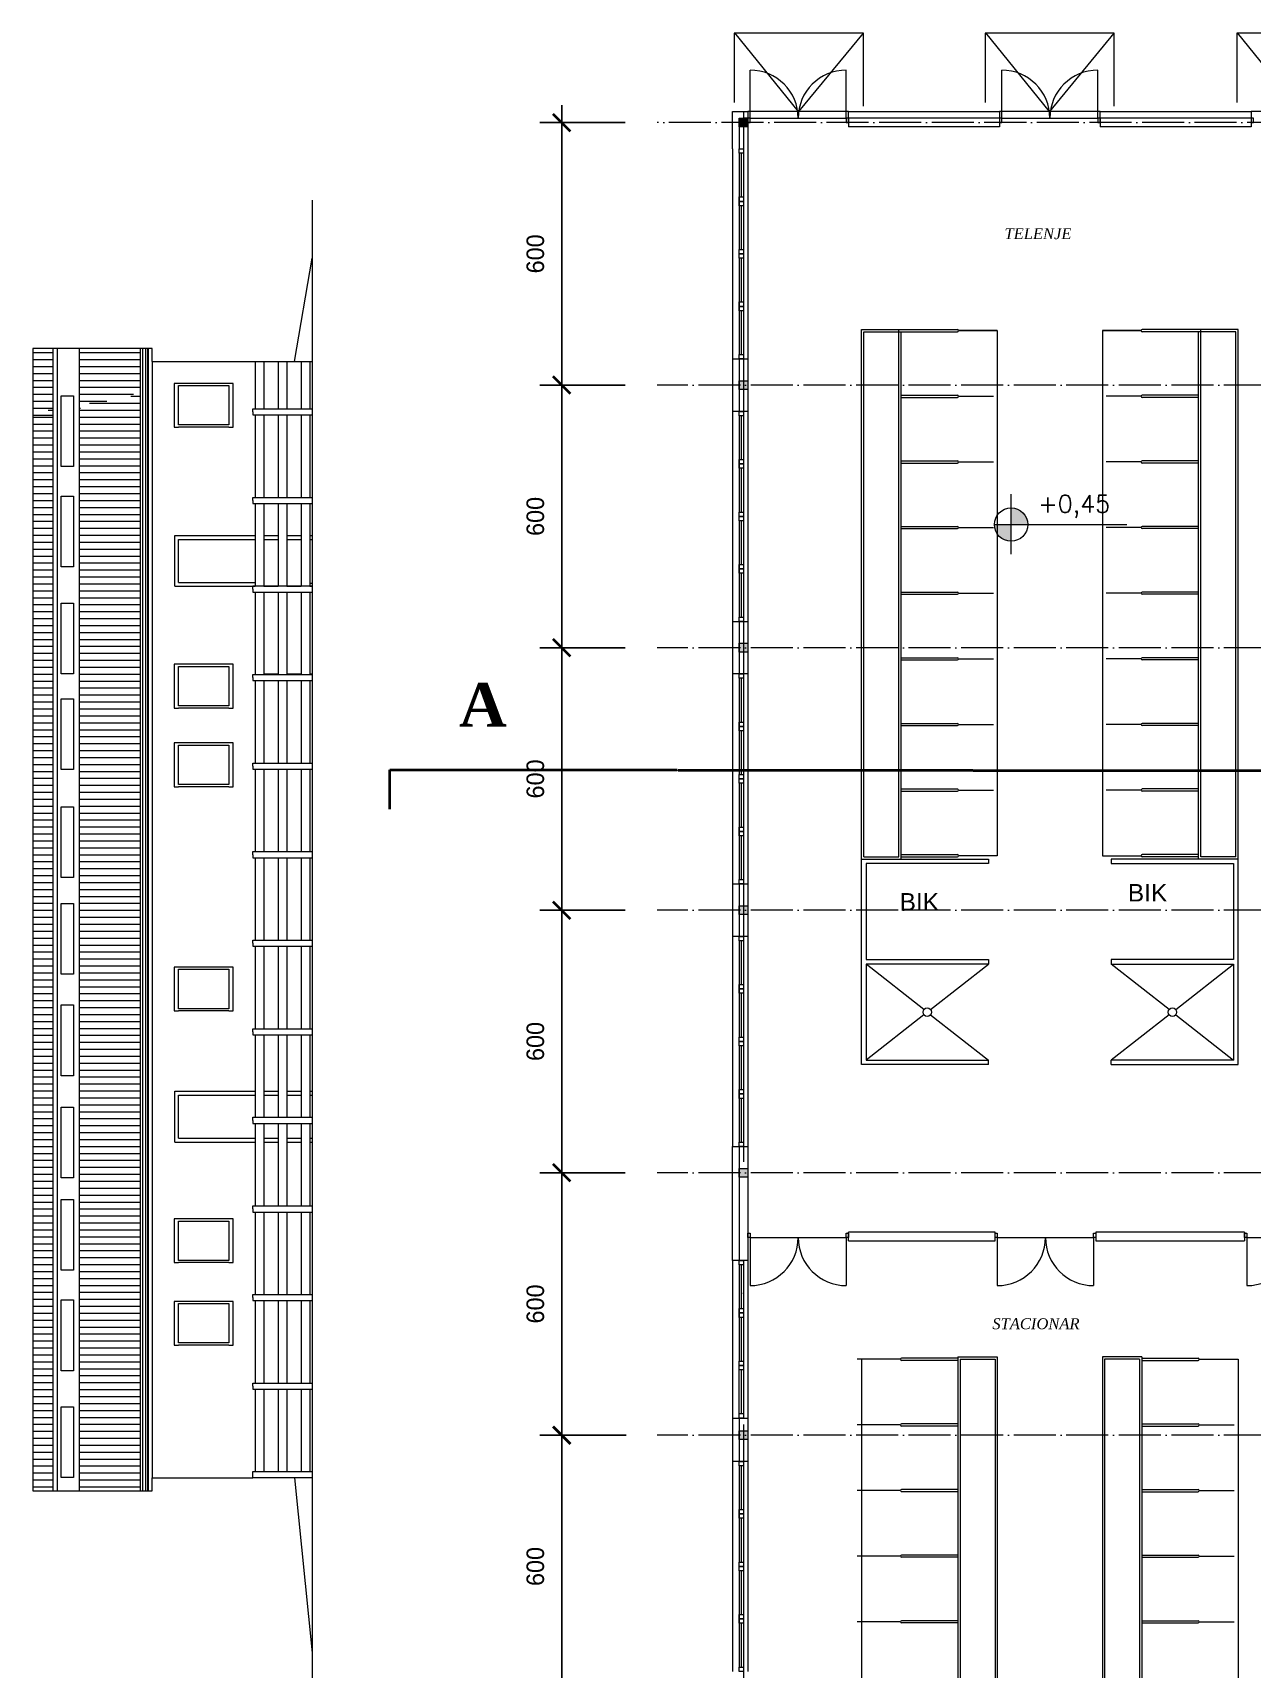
# Model space of a CAD drawing. Header units: millimetres. Extents: x 73 to 57768, y -40361 to 10065.
# Drawn here: x 35411 to 38198, y 2229 to 5969 of the extents above; entities that cross this region are included whole.
import ezdxf

# ---------------------------------------------------------------- set-up
doc = ezdxf.new("R2010")
doc.units = ezdxf.units.MM
doc.linetypes.add('ACAD_ISO04W100', pattern=[30, 24, -3, 0, -3])
doc.linetypes.add('DASHEDX2', pattern=[1.5, 1, -0.5])
for name, color, linetype, lineweight in [('1', 7, 'Continuous', 15), ('kote', 124, 'Continuous', 5), ('Osovine', 252, 'ACAD_ISO04W100', 9), ('presjek linija', 202, 'DASHEDX2', 40), ('tanka', 140, 'Continuous', 9), ('zidovi', 195, 'Continuous', 5)]:
    doc.layers.add(name, color=color, linetype=linetype, lineweight=lineweight)
doc.layers.add('pogled', color=7, linetype='Continuous', lineweight=5, true_color=0x8db1c3)
doc.styles.add('zlaja', font='verdana.TTF', dxfattribs={"height": 40})
doc.dimstyles.new('1na200', dxfattribs={"dimtxt": 40, "dimasz": 40, "dimexe": 50, "dimexo": 50, "dimgap": 40, "dimtad": 1, "dimdec": 0, "dimtxsty": 'Standard', "dimblk": 'ARCHTICK', "dimcen": 40, "dimdle": 40, "dimadec": 0, "dimazin": 0, "dimtfac": 1, "dimtdec": 0, "dimtix": 1, "dimtmove": 2, "dimatfit": 3, "dimfxl": 1, "dimarcsym": 0})
pattern_1 = [(180, (36299.836, -85635.053), (-2e-15, -15.875), [])]

# ---------------------------------------------------------------- blocks, each defined once
blk = doc.blocks.new('_ArchTick')
at = {"layer": 'kote', "color": 0, "const_width": 0.15}
blk.add_lwpolyline([(-0.5, -0.5), (0.5, 0.5)], dxfattribs=at)
blk = doc.blocks.new('*D231')
at = {"layer": 'Defpoints', "color": 0}
for p in [(36619.9, 2763.8), (36817.2, 2763.8), (36814.7, 2163.6)]:
    blk.add_point(p, dxfattribs=at)
at = {"layer": 'pogled', "color": 0, "lineweight": -2}
for p, q in [((36619.9, 2123.6), (36619.9, 2803.8)), ((36767.2, 2763.8), (36569.9, 2763.8)), ((36764.7, 2163.6), (36569.9, 2163.6))]:
    blk.add_line(p, q, dxfattribs=at)
at = {"layer": 'pogled', "color": 0, "lineweight": -2, "xscale": 40, "yscale": 40, "zscale": 40}
for p, rotation in [((36619.9, 2763.8), 90), ((36619.9, 2163.6), 270)]:
    blk.add_blockref('_ArchTick', p, dxfattribs=dict(at, rotation=rotation))
at = {"layer": 'pogled', "color": 0, "insert": (36559.9, 2463.7), "char_height": 40, "attachment_point": 5, "rotation": 90}
blk.add_mtext('600', dxfattribs=at)
blk = doc.blocks.new('*D232')
at = {"layer": 'Defpoints', "color": 0}
for p in [(36619.9, 3363.6), (36814.7, 3363.6), (36817.2, 2763.8)]:
    blk.add_point(p, dxfattribs=at)
at = {"layer": 'pogled', "color": 0, "lineweight": -2}
for p, q in [((36619.9, 2723.8), (36619.9, 3403.6)), ((36764.7, 3363.6), (36569.9, 3363.6)), ((36767.2, 2763.8), (36569.9, 2763.8))]:
    blk.add_line(p, q, dxfattribs=at)
at = {"layer": 'pogled', "color": 0, "lineweight": -2, "xscale": 40, "yscale": 40, "zscale": 40}
for p, rotation in [((36619.9, 3363.6), 90), ((36619.9, 2763.8), 270)]:
    blk.add_blockref('_ArchTick', p, dxfattribs=dict(at, rotation=rotation))
at = {"layer": 'pogled', "color": 0, "insert": (36559.9, 3063.7), "char_height": 40, "attachment_point": 5, "rotation": 90}
blk.add_mtext('600', dxfattribs=at)
blk = doc.blocks.new('*D233')
at = {"layer": 'Defpoints', "color": 0}
for p in [(36619.9, 3963.6), (36814.7, 3963.6), (36814.7, 3363.6)]:
    blk.add_point(p, dxfattribs=at)
at = {"layer": 'pogled', "color": 0, "lineweight": -2}
for p, q in [((36619.9, 3323.6), (36619.9, 4003.6)), ((36764.7, 3963.6), (36569.9, 3963.6)), ((36764.7, 3363.6), (36569.9, 3363.6))]:
    blk.add_line(p, q, dxfattribs=at)
at = {"layer": 'pogled', "color": 0, "lineweight": -2, "xscale": 40, "yscale": 40, "zscale": 40}
for p, rotation in [((36619.9, 3963.6), 90), ((36619.9, 3363.6), 270)]:
    blk.add_blockref('_ArchTick', p, dxfattribs=dict(at, rotation=rotation))
at = {"layer": 'pogled', "color": 0, "insert": (36559.9, 3663.6), "char_height": 40, "attachment_point": 5, "rotation": 90}
blk.add_mtext('600', dxfattribs=at)
blk = doc.blocks.new('*D234')
at = {"layer": 'Defpoints', "color": 0}
for p in [(36619.9, 4563.6), (36814.7, 4563.6), (36814.7, 3963.6)]:
    blk.add_point(p, dxfattribs=at)
at = {"layer": 'pogled', "color": 0, "lineweight": -2}
for p, q in [((36619.9, 3923.6), (36619.9, 4603.6)), ((36764.7, 4563.6), (36569.9, 4563.6)), ((36764.7, 3963.6), (36569.9, 3963.6))]:
    blk.add_line(p, q, dxfattribs=at)
at = {"layer": 'pogled', "color": 0, "lineweight": -2, "xscale": 40, "yscale": 40, "zscale": 40}
for p, rotation in [((36619.9, 4563.6), 90), ((36619.9, 3963.6), 270)]:
    blk.add_blockref('_ArchTick', p, dxfattribs=dict(at, rotation=rotation))
at = {"layer": 'pogled', "color": 0, "insert": (36559.9, 4263.6), "char_height": 40, "attachment_point": 5, "rotation": 90}
blk.add_mtext('600', dxfattribs=at)
blk = doc.blocks.new('*D235')
at = {"layer": 'Defpoints', "color": 0}
for p in [(36619.9, 5163.6), (36814.7, 5163.6), (36814.7, 4563.6)]:
    blk.add_point(p, dxfattribs=at)
at = {"layer": 'pogled', "color": 0, "lineweight": -2}
for p, q in [((36619.9, 4523.6), (36619.9, 5203.6)), ((36764.7, 5163.6), (36569.9, 5163.6)), ((36764.7, 4563.6), (36569.9, 4563.6))]:
    blk.add_line(p, q, dxfattribs=at)
at = {"layer": 'pogled', "color": 0, "lineweight": -2, "xscale": 40, "yscale": 40, "zscale": 40}
for p, rotation in [((36619.9, 5163.6), 90), ((36619.9, 4563.6), 270)]:
    blk.add_blockref('_ArchTick', p, dxfattribs=dict(at, rotation=rotation))
at = {"layer": 'pogled', "color": 0, "insert": (36559.9, 4863.6), "char_height": 40, "attachment_point": 5, "rotation": 90}
blk.add_mtext('600', dxfattribs=at)
blk = doc.blocks.new('*D236')
at = {"layer": 'Defpoints', "color": 0}
for p in [(36619.9, 5763.6), (36814.7, 5763.6), (36814.7, 5163.6)]:
    blk.add_point(p, dxfattribs=at)
at = {"layer": 'pogled', "color": 0, "lineweight": -2}
for p, q in [((36619.9, 5123.6), (36619.9, 5803.6)), ((36764.7, 5763.6), (36569.9, 5763.6)), ((36764.7, 5163.6), (36569.9, 5163.6))]:
    blk.add_line(p, q, dxfattribs=at)
at = {"layer": 'pogled', "color": 0, "lineweight": -2, "xscale": 40, "yscale": 40, "zscale": 40}
for p, rotation in [((36619.9, 5763.6), 90), ((36619.9, 5163.6), 270)]:
    blk.add_blockref('_ArchTick', p, dxfattribs=dict(at, rotation=rotation))
at = {"layer": 'pogled', "color": 0, "insert": (36559.9, 5463.6), "char_height": 40, "attachment_point": 5, "rotation": 90}
blk.add_mtext('600', dxfattribs=at)

msp = doc.modelspace()

# ---------------------------------------------------------------- hatches: boundary and pattern name
at = {"layer": 'pogled', "ltscale": 5}
h = msp.add_hatch(dxfattribs=at)
h.set_pattern_fill('LINE', color=256, scale=5, angle=180, style=0)
h.set_pattern_definition(pattern_1)
h.paths.add_polyline_path([(35517.562, 5118.384), (35517.562, 2636.657), (35657.562, 2636.657), (35657.562, 5141.925)])
h = msp.add_hatch(dxfattribs=at)
h.set_pattern_fill('LINE', color=256, scale=5, angle=180, style=0)
h.set_pattern_definition(pattern_1)
h.paths.add_polyline_path([(35411.376, 5100.529), (35411.376, 2636.657), (35457.072, 2636.657), (35457.072, 5108.212)])
at = {"layer": 'pogled'}
h = msp.add_hatch(color=256, dxfattribs=at)
h.paths.add_polyline_path([(37646.735, 4883.116, -0.41421356), (37684.853, 4844.998), (37646.735, 4844.998)])
h.paths.add_polyline_path([(37608.617, 4844.998), (37646.735, 4844.998), (37646.735, 4806.88, -0.41421356)])
at = {"layer": 'zidovi'}
h = msp.add_hatch(color=256, dxfattribs=at)
h.paths.add_polyline_path([(37025.242, 4573.633), (37045.242, 4573.633), (37045.242, 4553.633), (37025.242, 4553.633)])
h.paths.add_polyline_path([(37025.242, 5173.633), (37045.242, 5173.633), (37045.242, 5153.633), (37025.242, 5153.633)])
h.paths.add_polyline_path([(37025.242, 5773.633), (37045.242, 5773.633), (37045.242, 5753.633), (37025.242, 5753.633)])
msp.add_hatch(color=256, dxfattribs=at).paths.add_polyline_path([(37025.242, 5773.633), (37045.242, 5773.633), (37045.242, 5753.633), (37025.242, 5753.633)])
msp.add_hatch(color=256, dxfattribs=at).paths.add_polyline_path([(37025.242, 5773.633), (37045.242, 5773.633), (37045.242, 5753.633), (37025.242, 5753.633)])
h = msp.add_hatch(color=256, dxfattribs=at)
h.paths.add_polyline_path([(37025.242, 3973.633), (37045.242, 3973.633), (37045.242, 3953.633), (37025.242, 3953.633)])
h.paths.add_polyline_path([(37025.242, 3373.633), (37045.242, 3373.633), (37045.242, 3353.633), (37025.242, 3353.633)])
h = msp.add_hatch(color=256, dxfattribs=at)
h.paths.add_polyline_path([(37025.242, 2773.812), (37045.242, 2773.812), (37045.242, 2753.812), (37025.242, 2753.812)])
h.paths.add_polyline_path([(37025.242, 2173.812), (37045.242, 2173.812), (37045.242, 2153.812), (37025.242, 2153.812)])

# ---------------------------------------------------------------- linework, layer by layer
at = {"layer": '1', "color": 251, "linetype": 'ACAD_ISO04W100', "ltscale": 4}
for p, q in [((38642.37, 5763.553), (36838.302, 5763.553)), ((39910.569, 5163.553), (36838.302, 5163.553)), ((39910.569, 4563.553), (36838.302, 4563.553)), ((39910.569, 3963.553), (36838.302, 3963.553)), ((39910.569, 3363.553), (36838.302, 3363.553)), ((39910.569, 2763.732), (36838.302, 2763.732))]:
    msp.add_line(p, q, dxfattribs=at)
at = {"layer": 'Osovine', "ltscale": 100}
msp.add_line((37035.242, 5788.633), (37035.242, 1286.114), dxfattribs=at)
at = {"layer": 'pogled'}
for p, q in [((37305.242, 5290.63), (37524.34, 5290.63)), ((37310.242, 5285.633), (37524.34, 5285.633)), ((37395.242, 5285.633), (37524.34, 5285.633)), ((37395.34, 5290.63), (37524.34, 5290.63)), ((37526.646, 5288.132), (37615.242, 5288.132)), ((37615.242, 5288.132), (37526.646, 5288.132)), ((37615.242, 5288.132), (37615.242, 4088.132)), ((37855.242, 5288.132), (37855.242, 4088.132)), ((37855.242, 5288.132), (37943.837, 5288.132)), ((37943.837, 5288.132), (37855.242, 5288.132)), ((38075.143, 5290.63), (37946.143, 5290.63)), ((38165.242, 5290.63), (37946.143, 5290.63)), ((38075.242, 5285.633), (37946.143, 5285.633)), ((38160.242, 5285.633), (37946.143, 5285.633)), ((37395.242, 5135.633), (37524.34, 5135.633)), ((37395.34, 5140.63), (37524.34, 5140.63)), ((37526.646, 5138.132), (37606.646, 5138.132)), ((37943.837, 5138.132), (37863.837, 5138.132)), ((38075.143, 5140.63), (37946.143, 5140.63)), ((38075.242, 5135.633), (37946.143, 5135.633)), ((37395.242, 4985.633), (37524.34, 4985.633)), ((37395.34, 4990.63), (37524.34, 4990.63)), ((37526.646, 4988.132), (37606.646, 4988.132)), ((37943.837, 4988.132), (37863.837, 4988.132)), ((38075.143, 4990.63), (37946.143, 4990.63)), ((38075.242, 4985.633), (37946.143, 4985.633)), ((37646.735, 4777.081), (37646.735, 4914.192)), ((37395.242, 4835.633), (37524.34, 4835.633)), ((37395.34, 4840.63), (37524.34, 4840.63)), ((37526.646, 4838.132), (37606.646, 4838.132)), ((37608.617, 4844.998), (37910.922, 4844.998)), ((37943.837, 4838.132), (37863.837, 4838.132)), ((38075.143, 4840.63), (37946.143, 4840.63)), ((38075.242, 4835.633), (37946.143, 4835.633)), ((37395.242, 4685.633), (37524.34, 4685.633)), ((37395.34, 4690.63), (37524.34, 4690.63)), ((37526.646, 4688.132), (37606.646, 4688.132)), ((37943.837, 4688.132), (37863.837, 4688.132)), ((38075.143, 4690.63), (37946.143, 4690.63)), ((38075.242, 4685.633), (37946.143, 4685.633)), ((37395.242, 4535.633), (37524.34, 4535.633)), ((37395.34, 4540.63), (37524.34, 4540.63)), ((37526.646, 4538.132), (37606.646, 4538.132)), ((37943.837, 4538.132), (37863.837, 4538.132)), ((38075.143, 4540.63), (37946.143, 4540.63)), ((38075.242, 4535.633), (37946.143, 4535.633)), ((37395.242, 4385.633), (37524.34, 4385.633)), ((37395.34, 4390.63), (37524.34, 4390.63)), ((37526.646, 4388.132), (37606.646, 4388.132)), ((37943.837, 4388.132), (37863.837, 4388.132)), ((38075.143, 4390.63), (37946.143, 4390.63)), ((38075.242, 4385.633), (37946.143, 4385.633)), ((37395.242, 4235.633), (37524.34, 4235.633)), ((37395.34, 4240.63), (37524.34, 4240.63)), ((37526.646, 4238.132), (37606.646, 4238.132)), ((37943.837, 4238.132), (37863.837, 4238.132)), ((38075.143, 4240.63), (37946.143, 4240.63)), ((38075.242, 4235.633), (37946.143, 4235.633)), ((37395.242, 4085.633), (37524.34, 4085.633)), ((37395.34, 4090.63), (37524.34, 4090.63)), ((37615.242, 4088.132), (37526.646, 4088.132)), ((37855.242, 4088.132), (37943.837, 4088.132)), ((38075.143, 4090.63), (37946.143, 4090.63)), ((38075.242, 4085.633), (37946.143, 4085.633)), ((37447.618, 3736.623), (37315.242, 3840.633)), ((37462.865, 3736.623), (37595.242, 3840.633)), ((38007.618, 3736.623), (37875.242, 3840.633)), ((38022.865, 3736.623), (38155.242, 3840.633)), ((37447.618, 3724.643), (37315.242, 3620.633)), ((37462.865, 3724.643), (37595.242, 3620.633)), ((38007.618, 3724.643), (37875.242, 3620.633)), ((38022.865, 3724.643), (38155.242, 3620.633)), ((37343.837, 2937.201), (37294.956, 2937.201)), ((37343.837, 2937.201), (37294.956, 2937.201)), ((37393.837, 2937.201), (37305.242, 2937.201)), ((37305.242, 2937.201), (37305.242, 1737.201)), ((37525.143, 2939.7), (37396.143, 2939.7)), ((37525.242, 2934.702), (37396.143, 2934.702)), ((37945.242, 2934.702), (38074.34, 2934.702)), ((37945.34, 2939.7), (38074.34, 2939.7)), ((38076.646, 2937.201), (38165.242, 2937.201)), ((38165.242, 2937.201), (38165.242, 1737.201)), ((37343.837, 2787.201), (37294.956, 2787.201)), ((37343.837, 2787.201), (37294.956, 2787.201)), ((37393.837, 2787.201), (37313.837, 2787.201)), ((37525.143, 2789.7), (37396.143, 2789.7)), ((37525.242, 2784.702), (37396.143, 2784.702)), ((37945.242, 2784.702), (38074.34, 2784.702)), ((37945.34, 2789.7), (38074.34, 2789.7)), ((38076.646, 2787.201), (38156.646, 2787.201)), ((37855.242, 2733.377), (37855.242, 2667.61)), ((37945.34, 2720.129), (37945.34, 2667.61)), ((37343.837, 2637.201), (37294.956, 2637.201)), ((37343.837, 2637.201), (37294.956, 2637.201)), ((37393.837, 2637.201), (37313.837, 2637.201)), ((37525.143, 2639.7), (37396.143, 2639.7)), ((37525.242, 2634.702), (37396.143, 2634.702)), ((37945.242, 2634.702), (38074.34, 2634.702)), ((37945.34, 2639.7), (38074.34, 2639.7)), ((38076.646, 2637.201), (38156.646, 2637.201)), ((37343.837, 2487.201), (37294.956, 2487.201)), ((37343.837, 2487.201), (37294.956, 2487.201)), ((37393.837, 2487.201), (37313.837, 2487.201)), ((37525.143, 2489.7), (37396.143, 2489.7)), ((37525.242, 2484.702), (37396.143, 2484.702)), ((37945.242, 2484.702), (38074.34, 2484.702)), ((37945.34, 2489.7), (38074.34, 2489.7)), ((38076.646, 2487.201), (38156.646, 2487.201)), ((37343.837, 2337.201), (37294.956, 2337.201)), ((37343.837, 2337.201), (37294.956, 2337.201)), ((37393.837, 2337.201), (37313.837, 2337.201)), ((37525.143, 2339.7), (37396.143, 2339.7)), ((37525.242, 2334.702), (37396.143, 2334.702)), ((37945.242, 2334.702), (38074.34, 2334.702)), ((37945.34, 2339.7), (38074.34, 2339.7)), ((38076.646, 2337.201), (38156.646, 2337.201))]:
    msp.add_line(p, q, dxfattribs=at)
at = {"layer": 'pogled', "ltscale": 5}
for p, q in [((35457.072, 5237.263), (35411.376, 5237.263)), ((35657.562, 5237.263), (35517.562, 5237.263)), ((35457.072, 5221.388), (35411.376, 5221.388)), ((35457.072, 5205.513), (35411.376, 5205.513)), ((35657.562, 5221.388), (35517.562, 5221.388)), ((35657.562, 5205.513), (35517.562, 5205.513)), ((35684.562, 5217.379), (36049.562, 5217.379)), ((35457.072, 5189.638), (35411.376, 5189.638)), ((35457.072, 5173.763), (35411.376, 5173.763)), ((35657.562, 5189.638), (35517.562, 5189.638)), ((35657.562, 5173.763), (35517.562, 5173.763)), ((35457.072, 5157.888), (35411.376, 5157.888)), ((35457.072, 5142.013), (35411.376, 5142.013)), ((35457.072, 5126.138), (35411.376, 5126.138)), ((35657.562, 5157.888), (35517.562, 5157.888)), ((35641.848, 5142.013), (35517.562, 5142.013)), ((35580.985, 5126.138), (35517.562, 5126.138)), ((35457.072, 5110.263), (35411.376, 5110.263)), ((35457.072, 5094.388), (35411.376, 5094.388)), ((35520.121, 5110.263), (35517.562, 5110.263))]:
    msp.add_line(p, q, dxfattribs=at)
for points in [[(37309.643, 5801.111), (37309.643, 5968.012), (37014.293, 5968.012), (37014.293, 5809.319)], [(37308.537, 5968.086), (37161.269, 5788.633), (37015.89, 5969.031)], [(37882.588, 5801.111), (37882.588, 5968.012), (37587.238, 5968.012), (37587.238, 5809.319)], [(37881.482, 5968.086), (37734.214, 5788.633), (37588.834, 5969.031)], [(38457.588, 5801.111), (38457.588, 5968.012), (38162.238, 5968.012), (38162.238, 5809.319)], [(38456.482, 5968.086), (38309.214, 5788.633), (38163.834, 5969.031)], [(36009.483, 5217.379), (36049.562, 5453.519)], [(35457.072, 5247.379), (35457.072, 2636.657)], [(35467.072, 5247.379), (35467.072, 2636.657)], [(35517.562, 5247.379), (35517.562, 2636.657)], [(35734.562, 5167.685), (35734.562, 5067.685), (35744.562, 5067.685)], [(35859.562, 5067.685), (35869.562, 5067.685), (35869.562, 5167.685)], [(35736.023, 4703.848), (35736.023, 4820.236), (35919.562, 4820.236)], [(35744.183, 4712.837), (35744.183, 4810.539), (35919.562, 4810.539)], [(35939.562, 4820.236), (35972.062, 4820.236)], [(35939.562, 4810.539), (35972.062, 4810.539)], [(35992.062, 4820.236), (36024.562, 4820.236)], [(35992.062, 4810.539), (36024.562, 4810.539)], [(36044.562, 4820.236), (36049.562, 4820.236)], [(36044.562, 4810.539), (36049.562, 4810.539)], [(35744.183, 4712.837), (35919.562, 4712.837)], [(35736.023, 4703.848), (35919.562, 4703.848)], [(35939.562, 4703.848), (35972.062, 4703.848)], [(35992.062, 4703.848), (36024.562, 4703.848)], [(36044.562, 4703.848), (36049.562, 4703.848)], [(35734.562, 4525.588), (35734.562, 4425.588), (35744.562, 4425.588)], [(35859.562, 4425.588), (35869.562, 4425.588), (35869.562, 4525.588)], [(35939.562, 4504.016), (35972.062, 4504.016)], [(35992.062, 4504.016), (36024.562, 4504.016)], [(36044.562, 4504.016), (36049.562, 4504.016)], [(35734.562, 4345.823), (35734.562, 4245.823), (35744.562, 4245.823)], [(35859.562, 4245.823), (35869.562, 4245.823), (35869.562, 4345.823)], [(35734.562, 3833.491), (35734.562, 3733.491), (35744.562, 3733.491)], [(35859.562, 3733.491), (35869.562, 3733.491), (35869.562, 3833.491)], [(35736.023, 3433.848), (35736.023, 3550.236), (35919.562, 3550.236)], [(35744.183, 3442.837), (35744.183, 3540.539), (35919.562, 3540.539)], [(35939.562, 3550.236), (35972.062, 3550.236)], [(35939.562, 3540.539), (35972.062, 3540.539)], [(35992.062, 3550.236), (36024.562, 3550.236)], [(35992.062, 3540.539), (36024.562, 3540.539)], [(36044.562, 3550.236), (36049.562, 3550.236)], [(36044.562, 3540.539), (36049.562, 3540.539)], [(35744.183, 3442.837), (35919.562, 3442.837)], [(35939.562, 3442.837), (35972.062, 3442.837)], [(35992.062, 3442.837), (36024.562, 3442.837)], [(36044.562, 3442.837), (36049.562, 3442.837)], [(35736.023, 3433.848), (35919.562, 3433.848)], [(35939.562, 3433.848), (35972.062, 3433.848)], [(35992.062, 3433.848), (36024.562, 3433.848)], [(36044.562, 3433.848), (36049.562, 3433.848)], [(35734.562, 3258.241), (35734.562, 3158.241), (35744.562, 3158.241)], [(35859.562, 3158.241), (35869.562, 3158.241), (35869.562, 3258.241)], [(35734.562, 3069.488), (35734.562, 2969.488), (35744.562, 2969.488)], [(35859.562, 2969.488), (35869.562, 2969.488), (35869.562, 3069.488)]]:
    msp.add_lwpolyline(points, dxfattribs=at)
at = {"layer": 'pogled'}
for points in [[(36049.562, 5586.103), (36049.562, 1999.044), (36049.562, 1146.19)], [(35684.562, 5247.379), (35674.562, 5247.379), (35411.376, 5247.379), (35411.376, 2636.657), (35517.562, 2636.657)], [(35657.562, 2636.657), (35657.562, 5247.379)], [(35662.562, 2636.657), (35662.562, 5247.379)], [(35669.562, 2636.657), (35669.562, 5247.379)], [(35674.562, 2636.657), (35674.562, 5247.379)], [(35675.562, 2636.657), (35675.562, 5247.379)], [(35684.562, 5217.379), (35684.562, 5247.379)], [(35684.562, 5217.379), (35684.562, 2666.657), (35914.562, 2666.657)], [(35919.562, 5217.379), (35919.562, 5109.457)], [(35939.562, 5217.379), (35939.562, 5109.457)], [(35972.062, 5217.379), (35972.062, 5109.457)], [(35992.062, 5217.379), (35992.062, 5109.457)], [(36024.562, 5217.379), (36024.562, 5109.457)], [(36044.562, 5217.379), (36044.562, 5109.457)], [(36049.562, 5217.379), (36049.562, 2666.657), (36049.562, 1813.802)], [(35869.562, 5167.685), (35734.562, 5167.685)], [(35744.562, 5162.685), (35859.562, 5162.685)], [(35744.562, 5072.685), (35744.562, 5162.685)], [(35859.562, 5162.685), (35859.562, 5072.685)], [(35914.562, 5102.457), (35914.562, 5109.457), (36049.562, 5109.457)], [(35914.562, 5102.457), (35914.562, 5095.457), (36049.562, 5095.457)], [(35919.562, 5095.457), (35919.562, 4907.057)], [(35939.562, 5095.457), (35939.562, 4907.057)], [(35972.062, 5095.457), (35972.062, 4907.057)], [(35992.062, 5095.457), (35992.062, 4907.057)], [(36024.562, 5095.457), (36024.562, 4907.057)], [(36044.562, 5095.457), (36044.562, 4907.057)], [(35859.562, 5072.685), (35744.562, 5072.685)], [(35859.562, 5067.685), (35744.562, 5067.685)], [(35914.562, 4900.057), (35914.562, 4907.057), (36049.562, 4907.057)], [(35914.562, 4900.057), (35914.562, 4893.057), (36049.562, 4893.057)], [(35919.562, 4893.057), (35919.562, 4704.657)], [(35939.562, 4893.057), (35939.562, 4704.657)], [(35972.062, 4893.057), (35972.062, 4704.657)], [(35992.062, 4893.057), (35992.062, 4704.657)], [(36024.562, 4893.057), (36024.562, 4704.657)], [(36044.562, 4893.057), (36044.562, 4704.657)], [(35914.562, 4697.657), (35914.562, 4704.657), (36049.562, 4704.657)], [(35914.562, 4697.657), (35914.562, 4690.657), (36049.562, 4690.657)], [(35919.562, 4690.657), (35919.562, 4502.257)], [(35939.562, 4690.657), (35939.562, 4502.257)], [(35972.062, 4690.657), (35972.062, 4502.257)], [(35992.062, 4690.657), (35992.062, 4502.257)], [(36024.562, 4690.657), (36024.562, 4502.257)], [(36049.562, 4710.497), (36044.562, 4710.497)], [(36044.562, 4690.657), (36044.562, 4502.257)], [(35869.562, 4525.588), (35734.562, 4525.588)], [(35744.562, 4520.588), (35859.562, 4520.588)], [(35744.562, 4430.588), (35744.562, 4520.588)], [(35859.562, 4520.588), (35859.562, 4430.588)], [(35914.562, 4495.257), (35914.562, 4502.257), (36049.562, 4502.257)], [(35914.562, 4495.257), (35914.562, 4488.257), (36049.562, 4488.257)], [(35919.562, 4488.257), (35919.562, 4299.857)], [(35939.562, 4488.257), (35939.562, 4299.857)], [(35972.062, 4488.257), (35972.062, 4299.857)], [(35992.062, 4488.257), (35992.062, 4299.857)], [(36024.562, 4488.257), (36024.562, 4299.857)], [(36044.562, 4488.257), (36044.562, 4299.857)], [(35859.562, 4430.588), (35744.562, 4430.588)], [(35859.562, 4425.588), (35744.562, 4425.588)], [(35869.562, 4345.823), (35734.562, 4345.823)], [(35744.562, 4340.823), (35859.562, 4340.823)], [(35744.562, 4250.823), (35744.562, 4340.823)], [(35859.562, 4340.823), (35859.562, 4250.823)], [(35914.562, 4292.857), (35914.562, 4299.857), (36049.562, 4299.857)], [(35914.562, 4292.857), (35914.562, 4285.857), (36049.562, 4285.857)], [(35919.562, 4285.857), (35919.562, 4097.457)], [(35939.562, 4285.857), (35939.562, 4097.457)], [(35972.062, 4285.857), (35972.062, 4097.457)], [(35992.062, 4285.857), (35992.062, 4097.457)], [(36024.562, 4285.857), (36024.562, 4097.457)], [(36044.562, 4285.857), (36044.562, 4097.457)], [(35859.562, 4250.823), (35744.562, 4250.823)], [(35859.562, 4245.823), (35744.562, 4245.823)], [(35914.562, 4090.457), (35914.562, 4097.457), (36049.562, 4097.457)], [(35914.562, 4090.457), (35914.562, 4083.457), (36049.562, 4083.457)], [(35919.562, 4083.457), (35919.562, 3895.057)], [(35939.562, 4083.457), (35939.562, 3895.057)], [(35972.062, 4083.457), (35972.062, 3895.057)], [(35992.062, 4083.457), (35992.062, 3895.057)], [(36024.562, 4083.457), (36024.562, 3895.057)], [(36044.562, 4083.457), (36044.562, 3895.057)], [(35914.562, 3888.057), (35914.562, 3895.057), (36049.562, 3895.057)], [(35914.562, 3888.057), (35914.562, 3881.057), (36049.562, 3881.057)], [(35919.562, 3881.057), (35919.562, 3692.657)], [(35939.562, 3881.057), (35939.562, 3692.657)], [(35972.062, 3881.057), (35972.062, 3692.657)], [(35992.062, 3881.057), (35992.062, 3692.657)], [(36024.562, 3881.057), (36024.562, 3692.657)], [(36044.562, 3881.057), (36044.562, 3692.657)], [(35869.562, 3833.491), (35734.562, 3833.491)], [(35744.562, 3828.491), (35859.562, 3828.491)], [(35744.562, 3738.491), (35744.562, 3828.491)], [(35859.562, 3828.491), (35859.562, 3738.491)], [(35859.562, 3738.491), (35744.562, 3738.491)], [(35859.562, 3733.491), (35744.562, 3733.491)], [(35914.562, 3685.657), (35914.562, 3692.657), (36049.562, 3692.657)], [(35914.562, 3685.657), (35914.562, 3678.657), (36049.562, 3678.657)], [(35919.562, 3678.657), (35919.562, 3490.257)], [(35939.562, 3678.657), (35939.562, 3490.257)], [(35972.062, 3678.657), (35972.062, 3490.257)], [(35992.062, 3678.657), (35992.062, 3490.257)], [(36024.562, 3678.657), (36024.562, 3490.257)], [(36044.562, 3678.657), (36044.562, 3490.257)], [(35914.562, 3483.257), (35914.562, 3490.257), (36049.562, 3490.257)], [(35914.562, 3483.257), (35914.562, 3476.257), (36049.562, 3476.257)], [(35919.562, 3476.257), (35919.562, 3287.857)], [(35939.562, 3476.257), (35939.562, 3287.857)], [(35972.062, 3476.257), (35972.062, 3287.857)], [(35992.062, 3476.257), (35992.062, 3287.857)], [(36024.562, 3476.257), (36024.562, 3287.857)], [(36044.562, 3476.257), (36044.562, 3287.857)], [(35869.562, 3258.241), (35734.562, 3258.241)], [(35914.562, 3280.857), (35914.562, 3287.857), (36049.562, 3287.857)], [(35914.562, 3280.857), (35914.562, 3273.857), (36049.562, 3273.857)], [(35919.562, 3273.857), (35919.562, 3085.457)], [(35939.562, 3273.857), (35939.562, 3085.457)], [(35972.062, 3273.857), (35972.062, 3085.457)], [(35992.062, 3273.857), (35992.062, 3085.457)], [(36024.562, 3273.857), (36024.562, 3085.457)], [(36044.562, 3273.857), (36044.562, 3085.457)], [(35744.562, 3253.241), (35859.562, 3253.241)], [(35744.562, 3163.241), (35744.562, 3253.241)], [(35859.562, 3253.241), (35859.562, 3163.241)], [(35859.562, 3163.241), (35744.562, 3163.241)], [(35859.562, 3158.241), (35744.562, 3158.241)], [(35869.562, 3069.488), (35734.562, 3069.488)], [(35914.562, 3078.457), (35914.562, 3085.457), (36049.562, 3085.457)], [(35914.562, 3078.457), (35914.562, 3071.457), (36049.562, 3071.457)], [(35919.562, 3071.457), (35919.562, 2883.057)], [(35939.562, 3071.457), (35939.562, 2883.057)], [(35972.062, 3071.457), (35972.062, 2883.057)], [(35992.062, 3071.457), (35992.062, 2883.057)], [(36024.562, 3071.457), (36024.562, 2883.057)], [(36044.562, 3071.457), (36044.562, 2883.057)], [(35744.562, 3064.488), (35859.562, 3064.488)], [(35744.562, 2974.488), (35744.562, 3064.488)], [(35859.562, 3064.488), (35859.562, 2974.488)], [(35859.562, 2974.488), (35744.562, 2974.488)], [(35859.562, 2969.488), (35744.562, 2969.488)], [(35914.562, 2876.057), (35914.562, 2883.057), (36049.562, 2883.057)], [(35914.562, 2876.057), (35914.562, 2869.057), (36049.562, 2869.057)], [(35919.562, 2869.057), (35919.562, 2680.657)], [(35939.562, 2869.057), (35939.562, 2680.657)], [(35972.062, 2869.057), (35972.062, 2680.657)], [(35992.062, 2869.057), (35992.062, 2680.657)], [(36024.562, 2869.057), (36024.562, 2680.657)], [(36044.562, 2869.057), (36044.562, 2680.657)], [(35517.562, 2636.657), (35684.562, 2636.657), (35684.562, 2666.657)], [(36049.562, 2666.657), (35914.562, 2666.657), (35914.562, 2680.657), (36049.562, 2680.657)], [(36009.562, 2666.657), (36049.562, 2266.657)]]:
    msp.add_lwpolyline(points, dxfattribs=at)
at = {"layer": 'pogled', "ltscale": 5}
for points in [[(35476.36, 4977.746), (35476.36, 5139.356), (35504.599, 5139.356), (35504.599, 4977.746)], [(35476.36, 4748.121), (35476.36, 4909.731), (35504.599, 4909.731), (35504.599, 4748.121)], [(35476.36, 4504.054), (35476.36, 4665.663), (35504.599, 4665.663), (35504.599, 4504.054)], [(35476.36, 4285.141), (35476.36, 4446.751), (35504.599, 4446.751), (35504.599, 4285.141)], [(35476.36, 4038.328), (35476.36, 4199.938), (35504.599, 4199.938), (35504.599, 4038.328)], [(35476.36, 3817.648), (35476.36, 3979.258), (35504.599, 3979.258), (35504.599, 3817.648)], [(35476.36, 3585.353), (35476.36, 3746.963), (35504.599, 3746.963), (35504.599, 3585.353)], [(35476.36, 3351.715), (35476.36, 3513.325), (35504.599, 3513.325), (35504.599, 3351.715)], [(35476.36, 3140.864), (35476.36, 3302.474), (35504.599, 3302.474), (35504.599, 3140.864)], [(35476.36, 2911.239), (35476.36, 3072.849), (35504.599, 3072.849), (35504.599, 2911.239)], [(35476.36, 2667.172), (35476.36, 2828.781), (35504.599, 2828.781), (35504.599, 2667.172)]]:
    msp.add_lwpolyline(points, close=True, dxfattribs=at)
at = {"layer": 'pogled'}
for centre, radius in [((37646.735, 4844.998), 38.118), ((37455.242, 3730.633), 9.695), ((38015.242, 3730.633), 9.695)]:
    msp.add_circle(centre, radius, dxfattribs=at)
for centre, start, end in [((37524.139, 5288.132), 274.600823, 85.399177), ((37524.139, 5288.132), 274.600823, 85.399177), ((37946.344, 5288.132), 94.600823, 265.399177), ((37946.344, 5288.132), 94.600823, 265.399177), ((37524.139, 5138.132), 274.600823, 85.399177), ((37946.344, 5138.132), 94.600823, 265.399177), ((37524.139, 4988.132), 274.600823, 85.399177), ((37946.344, 4988.132), 94.600823, 265.399177), ((37524.139, 4838.132), 274.600823, 85.399177), ((37946.344, 4838.132), 94.600823, 265.399177), ((37524.139, 4688.132), 274.600823, 85.399177), ((37946.344, 4688.132), 94.600823, 265.399177), ((37524.139, 4538.132), 274.600823, 85.399177), ((37946.344, 4538.132), 94.600823, 265.399177), ((37524.139, 4388.132), 274.600823, 85.399177), ((37946.344, 4388.132), 94.600823, 265.399177), ((37524.139, 4238.132), 274.600823, 85.399177), ((37946.344, 4238.132), 94.600823, 265.399177), ((37524.139, 4088.132), 274.600823, 85.399177), ((37946.344, 4088.132), 94.600823, 265.399177), ((37396.344, 2937.201), 94.600823, 265.399177), ((38074.139, 2937.201), 274.600823, 85.399177), ((37396.344, 2787.201), 94.600823, 265.399177), ((38074.139, 2787.201), 274.600823, 85.399177), ((37396.344, 2637.201), 94.600823, 265.399177), ((38074.139, 2637.201), 274.600823, 85.399177), ((37396.344, 2487.201), 94.600823, 265.399177), ((38074.139, 2487.201), 274.600823, 85.399177), ((37396.344, 2337.201), 94.600823, 265.399177), ((38074.139, 2337.201), 274.600823, 85.399177)]:
    msp.add_arc(centre, 2.507, start, end, dxfattribs=at)
at = {"layer": 'presjek linija'}
for p, q in [((36227.589, 4194.784), (36227.589, 4284.784)), ((36227.589, 4284.784), (40385.506, 4280.091))]:
    msp.add_line(p, q, dxfattribs=at)
at = {"layer": 'tanka'}
for p, q in [((37050.242, 5773.633), (37050.242, 5883.633)), ((37270.242, 5773.633), (37270.242, 5883.633)), ((37625.242, 5773.633), (37625.242, 5883.633)), ((37845.242, 5773.633), (37845.242, 5883.633)), ((37275.242, 5788.633), (37045.242, 5788.633)), ((37050.242, 5773.633), (37270.242, 5773.633)), ((37850.242, 5788.633), (37620.242, 5788.633)), ((37625.242, 5773.633), (37845.242, 5773.633)), ((38425.242, 5788.633), (38195.242, 5788.633)), ((37010.242, 5703.633), (37010.242, 5463.633)), ((37025.242, 5693.633), (37025.242, 5473.633)), ((37035.242, 5693.633), (37035.242, 5593.633)), ((37045.242, 5703.633), (37045.242, 5463.633)), ((37035.242, 5573.633), (37035.242, 5473.633)), ((37010.242, 5463.633), (37010.242, 5223.633)), ((37045.242, 5463.633), (37045.242, 5223.633)), ((37025.242, 5453.633), (37025.242, 5233.633)), ((37035.242, 5453.633), (37035.242, 5353.633)), ((37035.242, 5333.633), (37035.242, 5233.633)), ((37305.242, 4080.633), (37305.242, 5290.63)), ((37310.242, 4085.633), (37310.242, 5285.633)), ((37390.242, 4085.633), (37390.242, 5290.63)), ((37395.242, 4080.633), (37395.242, 5285.633)), ((38075.242, 4080.633), (38075.242, 5285.633)), ((38080.242, 4085.633), (38080.242, 5290.63)), ((38160.242, 4085.633), (38160.242, 5285.633)), ((38165.242, 4080.633), (38165.242, 5290.63)), ((37010.242, 5103.633), (37010.242, 4863.633)), ((37025.242, 5093.633), (37025.242, 4873.633)), ((37035.242, 5093.633), (37035.242, 4993.633)), ((37045.242, 5103.633), (37045.242, 4863.633)), ((37035.242, 4973.633), (37035.242, 4873.633)), ((37010.242, 4863.633), (37010.242, 4623.633)), ((37045.242, 4863.633), (37045.242, 4623.633)), ((37025.242, 4853.633), (37025.242, 4633.633)), ((37035.242, 4853.633), (37035.242, 4753.633)), ((37035.242, 4733.633), (37035.242, 4633.633)), ((37010.242, 4503.633), (37010.242, 4263.633)), ((37025.242, 4493.633), (37025.242, 4273.633)), ((37035.242, 4493.633), (37035.242, 4393.633)), ((37045.242, 4503.633), (37045.242, 4263.633)), ((37035.242, 4373.633), (37035.242, 4273.633)), ((37010.242, 4263.633), (37010.242, 4023.633)), ((37025.242, 4253.633), (37025.242, 4033.633)), ((37035.242, 4253.633), (37035.242, 4153.633)), ((37045.242, 4263.633), (37045.242, 4023.633)), ((37035.242, 4133.633), (37035.242, 4033.633)), ((37305.242, 4080.633), (37395.242, 4080.633)), ((37310.242, 4085.633), (37390.242, 4085.633)), ((38165.242, 4080.633), (38075.242, 4080.633)), ((38160.242, 4085.633), (38080.242, 4085.633)), ((37010.242, 3903.633), (37010.242, 3663.633)), ((37025.242, 3893.633), (37025.242, 3673.633)), ((37035.242, 3893.633), (37035.242, 3793.633)), ((37045.242, 3903.633), (37045.242, 3663.633)), ((37035.242, 3773.633), (37035.242, 3673.633)), ((37010.242, 3663.633), (37010.242, 3423.633)), ((37025.242, 3653.633), (37025.242, 3433.633)), ((37035.242, 3653.633), (37035.242, 3553.633)), ((37045.242, 3663.633), (37045.242, 3423.633)), ((37035.242, 3533.633), (37035.242, 3433.633)), ((37050.242, 3215.63), (37270.242, 3215.63)), ((37050.242, 3215.63), (37050.242, 3105.63)), ((37270.242, 3215.63), (37270.242, 3105.63)), ((37615.242, 3215.63), (37835.242, 3215.63)), ((37615.242, 3215.63), (37615.242, 3105.63)), ((37835.242, 3215.63), (37835.242, 3105.63)), ((38185.242, 3215.63), (38405.242, 3215.63)), ((38185.242, 3215.63), (38185.242, 3105.63)), ((37010.218, 3163.061), (37010.218, 2803.061)), ((37025.218, 3153.061), (37025.218, 2933.061)), ((37035.218, 3153.061), (37035.218, 3053.061)), ((37045.218, 3163.061), (37045.218, 2803.061)), ((37035.218, 3033.061), (37035.218, 2933.061)), ((37525.242, 2942.702), (37525.242, 1729.702)), ((37525.242, 2942.702), (37615.242, 2942.702)), ((37530.242, 2937.702), (37530.242, 1734.702)), ((37530.242, 2937.702), (37610.242, 2937.702)), ((37610.242, 2937.702), (37610.242, 1734.702)), ((37615.242, 2942.702), (37615.242, 1729.702)), ((37855.242, 2942.702), (37855.242, 1729.702)), ((37945.242, 2942.702), (37855.242, 2942.702)), ((37860.242, 2937.702), (37860.242, 1734.702)), ((37940.242, 2937.702), (37860.242, 2937.702)), ((37940.242, 2937.702), (37940.242, 1734.702)), ((37945.242, 2942.702), (37945.242, 1729.702)), ((37025.034, 2913.061), (37025.034, 2813.061)), ((37035.218, 2913.061), (37035.218, 2813.061)), ((37010.242, 2703.812), (37010.242, 2463.812)), ((37025.242, 2693.812), (37025.242, 2473.812)), ((37035.242, 2693.812), (37035.242, 2593.812)), ((37045.242, 2703.812), (37045.242, 2463.812)), ((37035.242, 2573.812), (37035.242, 2473.812)), ((37010.242, 2463.812), (37010.242, 2223.812)), ((37025.242, 2453.812), (37025.242, 2233.812)), ((37035.242, 2453.812), (37035.242, 2353.812)), ((37045.242, 2463.812), (37045.242, 2223.812)), ((37035.242, 2333.812), (37035.242, 2233.812))]:
    msp.add_line(p, q, dxfattribs=at)
for centre, start, end in [((37050.242, 5773.633), 0, 90), ((37270.242, 5773.633), 90, 180), ((37625.242, 5773.633), 0, 90), ((37845.242, 5773.633), 90, 180), ((37050.242, 3215.63), 270, 0), ((37270.242, 3215.63), 180, 270), ((37615.242, 3215.63), 270, 0), ((37835.242, 3215.63), 180, 270), ((38185.242, 3215.63), 270, 0)]:
    msp.add_arc(centre, 110, start, end, dxfattribs=at)
at = {"layer": 'zidovi'}
for p, q in [((37010.242, 5703.633), (37010.242, 5788.633)), ((37010.242, 5788.633), (37045.242, 5788.633)), ((37045.242, 5773.633), (37035.242, 5773.633)), ((37045.242, 5788.633), (37045.242, 5703.633)), ((37050.242, 5763.633), (37045.242, 5763.633)), ((37275.242, 5773.633), (37275.242, 5788.633)), ((37275.242, 5788.633), (37620.242, 5788.633)), ((37275.242, 5773.633), (37275.242, 5753.633)), ((37625.242, 5773.633), (37275.242, 5773.633)), ((37620.242, 5788.633), (37620.242, 5773.633)), ((37620.242, 5763.633), (37620.242, 5753.633)), ((37845.242, 5763.633), (37850.242, 5763.633)), ((37845.242, 5763.633), (37850.242, 5763.633)), ((37850.242, 5773.633), (37850.242, 5788.633)), ((37850.242, 5788.633), (38195.242, 5788.633)), ((38195.242, 5773.633), (37850.242, 5773.633)), ((37850.242, 5773.633), (37850.242, 5753.633)), ((38195.242, 5788.633), (38195.242, 5773.633)), ((38195.242, 5763.633), (38195.242, 5753.633)), ((37025.242, 5753.633), (37025.242, 5703.633)), ((37620.242, 5753.633), (37275.242, 5753.633)), ((38195.242, 5753.633), (37850.242, 5753.633)), ((37030.242, 5693.633), (37030.242, 5593.633)), ((37025.242, 5593.633), (37025.242, 5573.633)), ((37025.242, 5593.633), (37025.242, 5573.633)), ((37030.242, 5573.633), (37030.242, 5473.633)), ((37030.242, 5453.633), (37030.242, 5353.633)), ((37025.242, 5353.633), (37025.242, 5333.633)), ((37025.242, 5353.633), (37025.242, 5333.633)), ((37030.242, 5333.633), (37030.242, 5233.633)), ((37010.242, 5223.633), (37045.242, 5223.633)), ((37010.242, 5223.633), (37010.242, 5103.633)), ((37025.242, 5223.633), (37025.242, 5103.633)), ((37045.242, 5223.633), (37045.242, 5103.633)), ((37045.242, 5103.633), (37010.242, 5103.633)), ((37030.242, 5093.633), (37030.242, 4993.633)), ((37025.242, 4993.633), (37025.242, 4973.633)), ((37025.242, 4993.633), (37025.242, 4973.633)), ((37030.242, 4973.633), (37030.242, 4873.633)), ((37030.242, 4853.633), (37030.242, 4753.633)), ((37025.242, 4753.633), (37025.242, 4733.633)), ((37025.242, 4753.633), (37025.242, 4733.633)), ((37030.242, 4733.633), (37030.242, 4633.633)), ((37010.242, 4623.633), (37045.242, 4623.633)), ((37010.242, 4623.633), (37010.242, 4503.633)), ((37025.242, 4623.633), (37025.242, 4503.633)), ((37045.242, 4623.633), (37045.242, 4503.633)), ((37045.242, 4503.633), (37010.242, 4503.633)), ((37030.242, 4493.633), (37030.242, 4393.633)), ((37025.242, 4393.633), (37025.242, 4373.633)), ((37025.242, 4393.633), (37025.242, 4373.633)), ((37030.242, 4373.633), (37030.242, 4273.633)), ((37030.242, 4253.633), (37030.242, 4153.633)), ((37025.242, 4153.633), (37025.242, 4133.633)), ((37025.242, 4153.633), (37025.242, 4133.633)), ((37030.242, 4133.633), (37030.242, 4033.633)), ((37305.242, 4080.633), (37595.242, 4080.633)), ((37305.242, 3840.633), (37305.242, 4080.633)), ((37595.242, 4080.633), (37595.242, 4070.633)), ((37875.242, 4080.633), (37875.242, 4070.633)), ((38165.242, 4080.633), (37875.242, 4080.633)), ((38165.242, 3840.633), (38165.242, 4080.633)), ((37595.242, 4070.633), (37315.242, 4070.633)), ((37315.242, 4070.633), (37315.242, 3850.633)), ((37875.242, 4070.633), (38155.242, 4070.633)), ((38155.242, 4070.633), (38155.242, 3850.633)), ((37010.242, 4023.633), (37045.242, 4023.633)), ((37010.242, 4023.633), (37010.242, 3903.633)), ((37025.242, 4023.633), (37025.242, 3903.633)), ((37045.242, 4023.633), (37045.242, 3903.633)), ((37045.242, 3903.633), (37010.242, 3903.633)), ((37030.242, 3893.633), (37030.242, 3793.633)), ((37305.242, 3610.633), (37305.242, 3850.633)), ((37315.242, 3850.633), (37595.242, 3850.633)), ((37595.242, 3840.633), (37315.242, 3840.633)), ((37315.242, 3840.633), (37315.242, 3620.633)), ((37595.242, 3850.633), (37595.242, 3840.633)), ((38155.242, 3850.633), (37875.242, 3850.633)), ((37875.242, 3850.633), (37875.242, 3840.633)), ((37875.242, 3840.633), (38155.242, 3840.633)), ((38155.242, 3840.633), (38155.242, 3620.633)), ((38165.242, 3610.633), (38165.242, 3850.633)), ((37025.242, 3793.633), (37025.242, 3773.633)), ((37025.242, 3793.633), (37025.242, 3773.633)), ((37030.242, 3773.633), (37030.242, 3673.633)), ((37030.242, 3653.633), (37030.242, 3553.633)), ((37595.242, 3610.633), (37305.242, 3610.633)), ((37315.242, 3620.633), (37595.242, 3620.633)), ((37595.242, 3610.633), (37595.242, 3620.633)), ((38155.242, 3620.633), (37875.242, 3620.633)), ((37875.242, 3610.633), (37875.242, 3620.633)), ((37875.242, 3610.633), (38165.242, 3610.633)), ((37025.242, 3553.633), (37025.242, 3533.633)), ((37025.242, 3553.633), (37025.242, 3533.633)), ((37030.242, 3533.633), (37030.242, 3433.633)), ((37010.242, 3423.633), (37045.242, 3423.633)), ((37010.242, 3163.061), (37010.242, 3423.633)), ((37025.242, 3423.633), (37025.242, 3228.132)), ((37045.242, 3423.633), (37045.242, 3208.132)), ((37025.242, 3228.132), (37025.242, 3163.061)), ((37045.242, 3225.63), (37050.242, 3225.63)), ((37610.242, 3228.132), (37275.242, 3228.132)), ((37275.242, 3208.132), (37275.242, 3228.132)), ((37610.242, 3208.132), (37610.242, 3228.132)), ((38180.242, 3228.132), (37840.242, 3228.132)), ((37840.242, 3228.132), (37840.242, 3208.132)), ((38180.242, 3228.132), (38180.242, 3208.132)), ((37045.242, 3208.132), (37045.242, 3163.061)), ((37275.242, 3208.132), (37610.242, 3208.132)), ((37840.242, 3208.132), (38180.242, 3208.132)), ((37045.218, 3163.061), (37010.218, 3163.061)), ((37030.218, 3153.061), (37030.218, 3053.061)), ((37025.218, 3053.061), (37025.218, 3033.061)), ((37025.218, 3053.061), (37025.218, 3033.061)), ((37030.218, 3033.061), (37030.218, 2933.061)), ((37030.218, 2913.061), (37030.218, 2813.061)), ((37010.218, 2803.061), (37045.218, 2803.061)), ((37010.242, 2803.061), (37010.242, 2703.812)), ((37025.242, 2803.061), (37025.242, 2703.812)), ((37045.242, 2803.061), (37045.242, 2703.812)), ((37045.242, 2703.812), (37010.242, 2703.812)), ((37030.242, 2693.812), (37030.242, 2593.812)), ((37025.242, 2593.812), (37025.242, 2573.812)), ((37025.242, 2593.812), (37025.242, 2573.812)), ((37030.242, 2573.812), (37030.242, 2473.812)), ((37030.242, 2453.812), (37030.242, 2353.812)), ((37025.242, 2353.812), (37025.242, 2333.812)), ((37025.242, 2353.812), (37025.242, 2333.812)), ((37030.242, 2333.812), (37030.242, 2233.812))]:
    msp.add_line(p, q, dxfattribs=at)
for points in [[(37045.242, 5753.633), (37025.242, 5753.633), (37025.242, 5773.633), (37045.242, 5773.633)], [(37045.242, 5753.633), (37025.242, 5753.633), (37025.242, 5773.633), (37045.242, 5773.633)], [(37045.242, 5763.633), (37050.242, 5763.633), (37050.242, 5773.633), (37045.242, 5773.633)], [(37270.242, 5763.633), (37275.242, 5763.633), (37275.242, 5773.633), (37270.242, 5773.633)], [(37620.242, 5763.633), (37625.242, 5763.633), (37625.242, 5773.633), (37620.242, 5773.633)], [(37845.242, 5763.633), (37850.242, 5763.633), (37850.242, 5773.633), (37845.242, 5773.633)], [(38195.242, 5763.633), (38200.242, 5763.633), (38200.242, 5773.633), (38195.242, 5773.633)], [(37035.242, 5693.633), (37025.242, 5693.633), (37025.242, 5703.633), (37035.242, 5703.633)], [(37035.242, 5583.633), (37025.242, 5583.633), (37025.242, 5593.633), (37035.242, 5593.633)], [(37035.242, 5573.633), (37025.242, 5573.633), (37025.242, 5583.633), (37035.242, 5583.633)], [(37035.242, 5463.633), (37025.242, 5463.633), (37025.242, 5473.633), (37035.242, 5473.633)], [(37035.242, 5453.633), (37025.242, 5453.633), (37025.242, 5463.633), (37035.242, 5463.633)], [(37035.242, 5343.633), (37025.242, 5343.633), (37025.242, 5353.633), (37035.242, 5353.633)], [(37035.242, 5333.633), (37025.242, 5333.633), (37025.242, 5343.633), (37035.242, 5343.633)], [(37035.242, 5223.633), (37025.242, 5223.633), (37025.242, 5233.633), (37035.242, 5233.633)], [(37045.242, 5153.633), (37025.242, 5153.633), (37025.242, 5173.633), (37045.242, 5173.633)], [(37045.242, 5153.633), (37025.242, 5153.633), (37025.242, 5173.633), (37045.242, 5173.633)], [(37035.242, 5093.633), (37025.242, 5093.633), (37025.242, 5103.633), (37035.242, 5103.633)], [(37035.242, 4983.633), (37025.242, 4983.633), (37025.242, 4993.633), (37035.242, 4993.633)], [(37035.242, 4973.633), (37025.242, 4973.633), (37025.242, 4983.633), (37035.242, 4983.633)], [(37035.242, 4863.633), (37025.242, 4863.633), (37025.242, 4873.633), (37035.242, 4873.633)], [(37035.242, 4853.633), (37025.242, 4853.633), (37025.242, 4863.633), (37035.242, 4863.633)], [(37035.242, 4743.633), (37025.242, 4743.633), (37025.242, 4753.633), (37035.242, 4753.633)], [(37035.242, 4733.633), (37025.242, 4733.633), (37025.242, 4743.633), (37035.242, 4743.633)], [(37035.242, 4623.633), (37025.242, 4623.633), (37025.242, 4633.633), (37035.242, 4633.633)], [(37045.242, 4553.633), (37025.242, 4553.633), (37025.242, 4573.633), (37045.242, 4573.633)], [(37045.242, 4553.633), (37025.242, 4553.633), (37025.242, 4573.633), (37045.242, 4573.633)], [(37035.242, 4493.633), (37025.242, 4493.633), (37025.242, 4503.633), (37035.242, 4503.633)], [(37035.242, 4383.633), (37025.242, 4383.633), (37025.242, 4393.633), (37035.242, 4393.633)], [(37035.242, 4373.633), (37025.242, 4373.633), (37025.242, 4383.633), (37035.242, 4383.633)], [(37035.242, 4263.633), (37025.242, 4263.633), (37025.242, 4273.633), (37035.242, 4273.633)], [(37035.242, 4253.633), (37025.242, 4253.633), (37025.242, 4263.633), (37035.242, 4263.633)], [(37035.242, 4143.633), (37025.242, 4143.633), (37025.242, 4153.633), (37035.242, 4153.633)], [(37035.242, 4133.633), (37025.242, 4133.633), (37025.242, 4143.633), (37035.242, 4143.633)], [(37035.242, 4023.633), (37025.242, 4023.633), (37025.242, 4033.633), (37035.242, 4033.633)], [(37045.242, 3953.633), (37025.242, 3953.633), (37025.242, 3973.633), (37045.242, 3973.633)], [(37045.242, 3953.633), (37025.242, 3953.633), (37025.242, 3973.633), (37045.242, 3973.633)], [(37035.242, 3893.633), (37025.242, 3893.633), (37025.242, 3903.633), (37035.242, 3903.633)], [(37035.242, 3783.633), (37025.242, 3783.633), (37025.242, 3793.633), (37035.242, 3793.633)], [(37035.242, 3773.633), (37025.242, 3773.633), (37025.242, 3783.633), (37035.242, 3783.633)], [(37035.242, 3663.633), (37025.242, 3663.633), (37025.242, 3673.633), (37035.242, 3673.633)], [(37035.242, 3653.633), (37025.242, 3653.633), (37025.242, 3663.633), (37035.242, 3663.633)], [(37035.242, 3543.633), (37025.242, 3543.633), (37025.242, 3553.633), (37035.242, 3553.633)], [(37035.242, 3533.633), (37025.242, 3533.633), (37025.242, 3543.633), (37035.242, 3543.633)], [(37035.242, 3423.633), (37025.242, 3423.633), (37025.242, 3433.633), (37035.242, 3433.633)], [(37045.242, 3353.633), (37025.242, 3353.633), (37025.242, 3373.633), (37045.242, 3373.633)], [(37045.242, 3353.633), (37025.242, 3353.633), (37025.242, 3373.633), (37045.242, 3373.633)], [(37045.242, 3225.63), (37050.242, 3225.63), (37050.242, 3215.63), (37045.242, 3215.63)], [(37270.242, 3225.63), (37275.242, 3225.63), (37275.242, 3215.63), (37270.242, 3215.63)], [(37610.242, 3225.63), (37615.242, 3225.63), (37615.242, 3215.63), (37610.242, 3215.63)], [(37835.242, 3225.63), (37840.242, 3225.63), (37840.242, 3215.63), (37835.242, 3215.63)], [(38180.242, 3225.63), (38185.242, 3225.63), (38185.242, 3215.63), (38180.242, 3215.63)], [(37035.218, 3153.061), (37025.218, 3153.061), (37025.218, 3163.061), (37035.218, 3163.061)], [(37035.218, 3043.061), (37025.218, 3043.061), (37025.218, 3053.061), (37035.218, 3053.061)], [(37035.218, 3033.061), (37025.218, 3033.061), (37025.218, 3043.061), (37035.218, 3043.061)], [(37035.218, 2923.061), (37025.218, 2923.061), (37025.218, 2933.061), (37035.218, 2933.061)], [(37035.218, 2913.061), (37025.218, 2913.061), (37025.218, 2923.061), (37035.218, 2923.061)], [(37035.218, 2803.061), (37025.218, 2803.061), (37025.218, 2813.061), (37035.218, 2813.061)], [(37045.242, 2753.812), (37025.242, 2753.812), (37025.242, 2773.812), (37045.242, 2773.812)], [(37045.242, 2753.812), (37025.242, 2753.812), (37025.242, 2773.812), (37045.242, 2773.812)], [(37035.242, 2693.812), (37025.242, 2693.812), (37025.242, 2703.812), (37035.242, 2703.812)], [(37035.242, 2583.812), (37025.242, 2583.812), (37025.242, 2593.812), (37035.242, 2593.812)], [(37035.242, 2573.812), (37025.242, 2573.812), (37025.242, 2583.812), (37035.242, 2583.812)], [(37035.242, 2463.812), (37025.242, 2463.812), (37025.242, 2473.812), (37035.242, 2473.812)], [(37035.242, 2453.812), (37025.242, 2453.812), (37025.242, 2463.812), (37035.242, 2463.812)], [(37035.242, 2343.812), (37025.242, 2343.812), (37025.242, 2353.812), (37035.242, 2353.812)], [(37035.242, 2333.812), (37025.242, 2333.812), (37025.242, 2343.812), (37035.242, 2343.812)], [(37035.242, 2223.812), (37025.242, 2223.812), (37025.242, 2233.812), (37035.242, 2233.812)]]:
    msp.add_lwpolyline(points, close=True, dxfattribs=at)

# ---------------------------------------------------------------- texts
at = {"layer": 'pogled'}
for s, insert, char_height, width, attachment_point in [('{\\fBook Antiqua|b0|i1|c0|p18;TELENJE}', (37631.542, 5522.313), 25, 475.63573, 1), ('{\\fArial|b0|i0|c0|p34;BIK}', (37482.073, 4002.768), 40, 869.6136, 3), ('{\\fArial|b0|i0|c0|p34;BIK}', (38003.523, 4023.514), 40, 869.6136, 3), ('{\\fBook Antiqua|b0|i1|c238|p18;STACIONAR}', (37603.841, 3031.091), 25, 475.63573, 1)]:
    msp.add_mtext(s, dxfattribs=dict(at, insert=insert, char_height=char_height, width=width, attachment_point=attachment_point))
at = {"layer": 'pogled', "insert": (37708.604, 4912.366), "char_height": 40, "width": 201.867, "attachment_point": 1, "style": 'zlaja'}
msp.add_mtext('{\\Fsimplex|c0;+0,\\Fsimplex|c238;45}', dxfattribs=at)
at = {"layer": 'presjek linija', "insert": (36494.196, 4482.974), "char_height": 100, "width": 678.7443, "attachment_point": 3}
msp.add_mtext('{\\fTimes New Roman|b1|i0|c0|p18;A}', dxfattribs=at)

# ---------------------------------------------------------------- dimensions: what is measured, and where the dimension line sits
at = {"layer": 'pogled'}
for base, p1, p2, picture, middle in [((36619.923, 5763.633), (36814.68, 5163.633), (36814.68, 5763.633), '*D236', (36559.923, 5463.633)), ((36619.923, 5163.633), (36814.68, 4563.633), (36814.68, 5163.633), '*D235', (36559.923, 4863.633)), ((36619.923, 4563.633), (36814.68, 3963.633), (36814.68, 4563.633), '*D234', (36559.923, 4263.633)), ((36619.923, 3963.633), (36814.68, 3363.633), (36814.68, 3963.633), '*D233', (36559.923, 3663.633)), ((36619.923, 3363.633), (36817.18, 2763.837), (36814.68, 3363.633), '*D232', (36559.923, 3063.735)), ((36619.923, 2763.837), (36814.68, 2163.633), (36817.18, 2763.837), '*D231', (36559.923, 2463.735))]:
    dim = msp.add_linear_dim(base=base, p1=p1, p2=p2, angle=90, dimstyle='1na200', dxfattribs=at)
    dim.commit()
    dim.dimension.update_dxf_attribs({"geometry": picture, "text_midpoint": middle})

doc.saveas('drawing.dxf')
